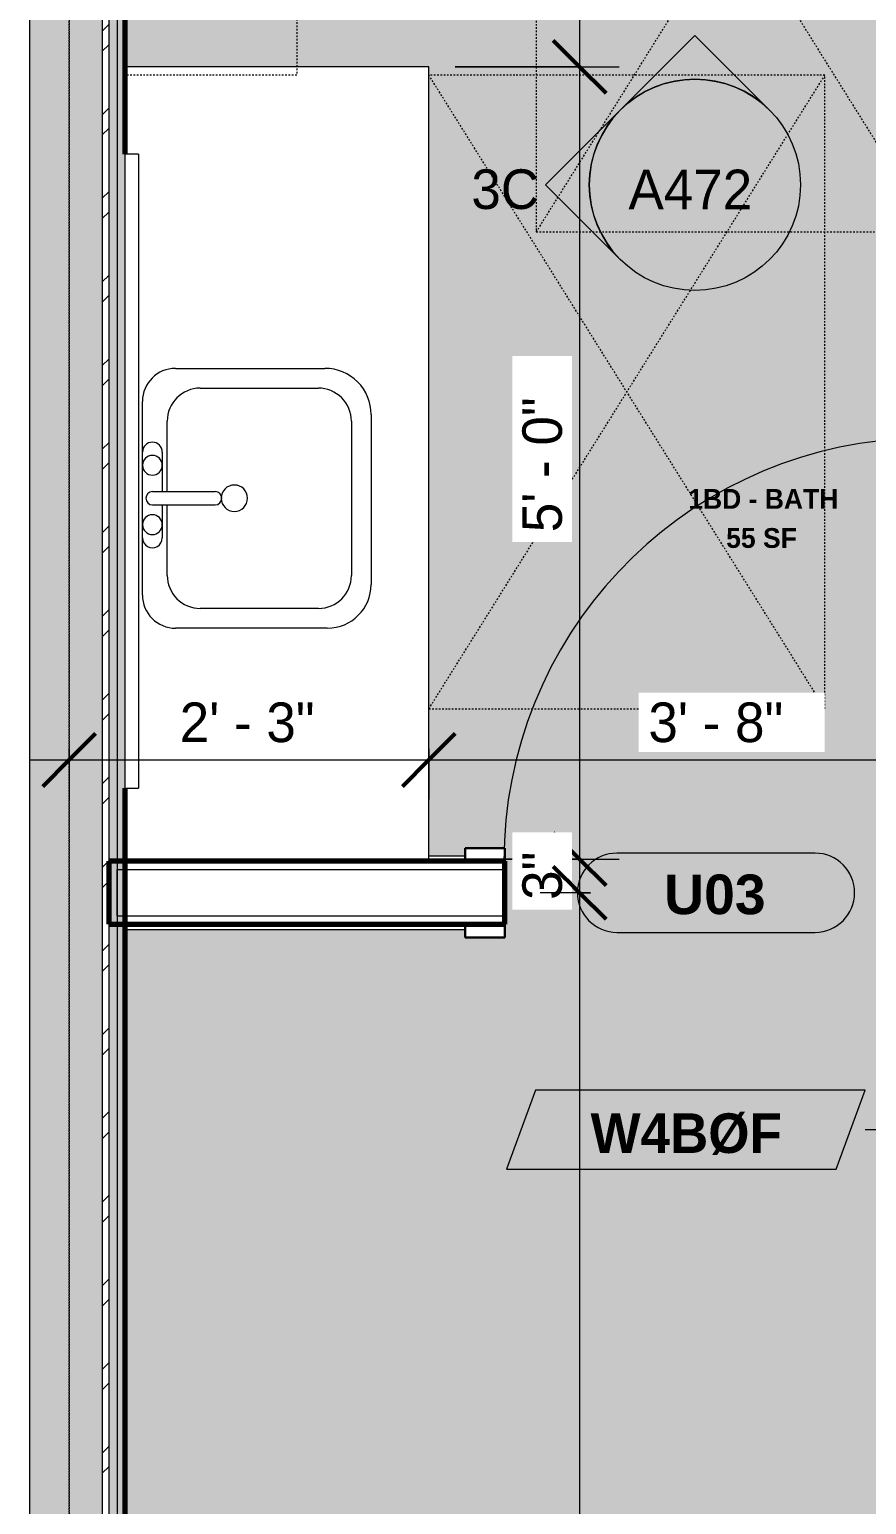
# Model space of a CAD drawing. Header units: inches. Extents: x 2887 to 5387, y 120 to 10852.
# Drawn here: x 4425.6 to 4489, y 10199 to 10310.7 of the extents above; entities that cross this region are included whole.
import ezdxf

# ---------------------------------------------------------------- set-up
doc = ezdxf.new("R2010")
doc.units = ezdxf.units.IN
doc.header["$MEASUREMENT"] = 0
doc.linetypes.add('Dash', pattern=[0.25, 0.125, -0.125])
doc.linetypes.add('Dash 3_32_', pattern=[0.1875, 0.09375, -0.09375])
for name, color, linetype, lineweight in [('0-6', 170, 'Continuous', 5), ('A-ANNO-DIMS', 211, 'Continuous', 9), ('A-ANNO-DIMS-32', 211, 'Continuous', 9), ('A-AREA-IDEN', 2, 'Continuous', 9), ('A-DETL-1', 90, 'Dash 3_32_', 18), ('A-DOOR', 31, 'Continuous', 18), ('A-DOOR-3', 31, 'Continuous', 9), ('A-DOOR-4', 31, 'Continuous', 30), ('A-DOOR-FRAM', 31, 'Continuous', 30), ('A-DOOR-IDEN', 31, 'Continuous', 9), ('A-GENM', 5, 'Continuous', 9), ('A-GENM-HDLN', 13, 'Dash', 9), ('A-WALL', 113, 'Continuous', 18), ('A-WALL-1', 250, 'Continuous', 18), ('A-WALL-2', 113, 'Continuous', 70), ('A-WALL-IDEN', 211, 'Continuous', 9), ('A-WALL-PATT-1', 50, 'Continuous', 9), ('A-WALL-PATT-2', 253, 'Continuous', 9), ('A-WALL-PATT-3', 8, 'Continuous', 9), ('G-ANNO-SYMB', 111, 'Continuous', 9), ('I-WALL-1', 7, 'Continuous', 70), ('P-SANR-FIXT', 6, 'Continuous', 9), ('Q-CASE', 31, 'Continuous', 9), ('Q-CASE-3', 31, 'Dash', 9)]:
    doc.layers.add(name, color=color, linetype=linetype, lineweight=lineweight)
doc.layers.add('A-AREA-PATT-1', color=255, linetype='Continuous', lineweight=9, transparency=1)
doc.styles.add('Arial_B', font='arialbd.ttf', dxfattribs={"height": 3})
doc.styles.add('Century Gothic', font='ufonts.com_century-gothic.ttf', dxfattribs={"height": 3})
doc.styles.add('Century Gothic_B', font='GOTHICB.TTF', dxfattribs={"height": 3})
doc.styles.add('Century Gothic_B_1', font='GOTHICB.TTF', dxfattribs={"height": 1.5})
doc.dimstyles.new('OD_1__HACK', dxfattribs={"dimscale": 12, "dimtxt": 3.132505, "dimasz": 0.333333, "dimexe": 0.25, "dimexo": 0.166667, "dimgap": 0.041667, "dimtad": 1, "dimdec": 0, "dimzin": 3, "dimdsep": 46, "dimlunit": 4, "dimtxsty": 'Century Gothic', "dimblk1": 'OBLIQUE', "dimblk2": 'OBLIQUE', "dimsah": 1, "dimcen": 0.09, "dimdle": 0.25, "dimazin": 0, "dimtfac": 1, "dimtdec": 4, "dimtix": 1, "dimtmove": 0, "dimatfit": 3, "dimfxl": 1, "dimtvp": 1, "dimtfill": 1, "dimfrac": 2, "dimtolj": 1, "dimtzin": 0, "dimarcsym": 2})
doc.dimstyles.new('OD_1__HACK_2', dxfattribs={"dimscale": 12, "dimtxt": 3.132505, "dimasz": 0.333333, "dimexe": 0.25, "dimexo": 0.166667, "dimgap": 0.041667, "dimtad": 1, "dimdec": 0, "dimzin": 3, "dimdsep": 46, "dimlunit": 4, "dimtxsty": 'Century Gothic', "dimblk1": 'OBLIQUE', "dimblk2": 'OBLIQUE', "dimsah": 1, "dimcen": 0.09, "dimdle": 0.25, "dimazin": 0, "dimtfac": 1, "dimtdec": 4, "dimtix": 1, "dimtmove": 0, "dimatfit": 3, "dimfxl": 1, "dimtvp": 1, "dimtfill": 1, "dimfrac": 2, "dimtolj": 1, "dimtzin": 0, "dimarcsym": 2})
pattern_1 = [(0, (0, 0), (10.24, 2.56), [0.422, -7.258, 0.422, -7.258, -40.96]), (0, (0, 0), (10.24, 2.56), [-15.36, 0.422, -14.938, 0.422, -7.258, -17.92]), (0, (0, 0), (10.24, 2.56), [-38.4, 0.422, -4.698, 0.422, -12.378]), (120, (3.84, 1.28), (-7.33702503, 7.58810013), [0.422, -7.258, 0.422, -7.258, -40.96]), (120, (3.84, 1.28), (-7.33702503, 7.58810013), [-15.36, 0.422, -14.938, 0.422, -7.258, -17.92]), (120, (3.84, 1.28), (-7.33702503, 7.58810013), [-38.4, 0.422, -4.698, 0.422, -12.378]), (240, (5.12, 6.4), (-2.90297497, -10.14810013), [0.422, -7.258, 0.422, -7.258, -40.96]), (240, (5.12, 6.4), (-2.90297497, -10.14810013), [-15.36, 0.422, -14.938, 0.422, -7.258, -17.92]), (240, (5.12, 6.4), (-2.90297497, -10.14810013), [-38.4, 0.422, -4.698, 0.422, -12.378])]

# ---------------------------------------------------------------- blocks, each defined once
blk = doc.blocks.new('CTR - 1st Phase - Common Walls_rvt-6-2ND _ 3RD FLOOR - 1BD B - ADA TYPE B')
at = {"layer": 'A-WALL-PATT-1'}
h = blk.add_hatch(dxfattribs=at)
h.set_pattern_fill('FP_1', color=256, style=0, pattern_type=2)
h.set_pattern_definition(pattern_1)
h.paths.add_polyline_path([(-2932.52, 9988.44), (-2931.9, 9988.44), (-2931.9, 10374.04), (-2932.52, 10374.04), (-2932.52, 10013.2)], flags=0)
h = blk.add_hatch(dxfattribs=at)
h.set_pattern_fill('FP_1', color=256, style=0, pattern_type=2)
h.set_pattern_definition(pattern_1)
h.paths.add_polyline_path([(-2931.27, 9988.44), (-2931.27, 10373.41), (-2931.9, 10373.41), (-2931.9, 9988.44)], flags=0)
at = {"layer": 'A-WALL-PATT-2'}
h = blk.add_hatch(dxfattribs=at)
h.set_pattern_fill('FP_2', color=256, style=0, pattern_type=2)
h.set_pattern_definition([(161.57, (0.16, 0.16), (-1.279773737, -0.000426766), [0, -9.107, 1.011, 0]), (18.43, (-0.16, 0.16), (-1.279773737, 0.000426766), [0, -9.107, 1.011, 0]), (108.43, (0.16, 0.16), (0.639452382, -3.199964008), [3.035, -7.083]), (71.57, (-0.16, 0.16), (0.639452382, 3.199964008), [3.035, -7.083])])
h.paths.add_polyline_path([(-2933.02, 9988.44), (-2933.02, 10374.04), (-2938.52, 10374.04), (-2938.52, 9988.44)], flags=0)
at = {"layer": 'A-WALL-PATT-3'}
h = blk.add_hatch(dxfattribs=at)
h.set_pattern_fill('FP_3', color=256, style=0, pattern_type=2)
h.set_pattern_definition([(45, (0, 0), (-3.1678384, 3.1678384), []), (45, (0, 4.8), (-3.1678384, 3.1678384), [])])
h.paths.add_polyline_path([(-2932.52, 9988.44), (-2932.52, 10374.04), (-2933.02, 10374.04), (-2933.02, 9988.44)], flags=0)
at = {"layer": 'A-WALL-1'}
for p, q in [((-2938.52, 10373.41), (-2938.52, 9988.44)), ((-2933.02, 10373.41), (-2933.02, 9988.44)), ((-2932.52, 10373.41), (-2932.52, 9988.44)), ((-2931.9, 10373.41), (-2931.9, 9988.44))]:
    blk.add_line(p, q, dxfattribs=at)
at = {"layer": 'I-WALL-1'}
for p, q in [((-2931.27, 10301.29), (-2931.27, 10373.41)), ((-2931.27, 9988.44), (-2931.27, 10253.29))]:
    blk.add_line(p, q, dxfattribs=at)
blk = doc.blocks.new('Basic Wall _ INT - W4BØF - _5_8 GYP - 2X4 WOOD_BATT_ - 5_8 GYP_ - ___-2680976-2ND _ 3RD FLOOR - 1BD B - ADA TYPE B')
at = {"layer": 'A-WALL'}
for p, q in [((-2931.27, 10242.86), (-2905.52, 10242.86)), ((-2931.27, 10242.58), (-2905.52, 10242.58)), ((-2867.52, 10242.86), (-2866.9, 10242.86)), ((-2867.52, 10242.58), (-2867.31, 10242.58)), ((-2862.15, 10242.86), (-2804.62, 10242.86)), ((-2861.74, 10242.58), (-2805.04, 10242.58))]:
    blk.add_line(p, q, dxfattribs=at)
blk = doc.blocks.new('Basic Wall _ INT - W4BØF - _5_8 GYP - 2X4 WOOD_BATT_ - 5_8 GYP_ - ___-2680977-2ND _ 3RD FLOOR - 1BD B - ADA TYPE B')
at = {"layer": 'A-WALL'}
for p, q in [((-2908.27, 10248.15), (-2905.52, 10248.15)), ((-2867.52, 10248.15), (-2867.31, 10248.15)), ((-2861.74, 10248.15), (-2805.04, 10248.15)), ((-2905.52, 10247.86), (-2931.27, 10247.86)), ((-2866.9, 10247.86), (-2867.52, 10247.86)), ((-2804.62, 10247.86), (-2862.15, 10247.86))]:
    blk.add_line(p, q, dxfattribs=at)
blk = doc.blocks.new('SWING - SINGLE - FLUSH - 2-8 x 6-8 - PASSAGE-3199406-2ND _ 3RD FLOOR - 1BD B - ADA TYPE B')
at = {"layer": 'A-DOOR-3'}
blk.add_arc((16, 2.37), 32.07, 93.5759, 180, dxfattribs=at)
at = {"layer": 'A-DOOR-4'}
for p, q in [((14, 2.37), (14, 34.38)), ((16, 34.38), (14, 34.38)), ((16, 2.37), (16, 34.38)), ((16, 2.37), (14, 2.37))]:
    blk.add_line(p, q, dxfattribs=at)
at = {"layer": 'A-DOOR-FRAM'}
for p, q in [((-16, 3.37), (-19, 3.37)), ((-19, 3.37), (-19, 2.37)), ((-16, 2.37), (-16, 3.37)), ((19, 3.37), (16, 3.37)), ((16, 3.37), (16, 2.37)), ((19, 2.37), (19, 3.37)), ((-19, 2.37), (-16, 2.37)), ((16, 2.37), (19, 2.37)), ((-16, -2.38), (-19, -2.38)), ((-19, -2.38), (-19, -3.38)), ((-16, -3.38), (-16, -2.38)), ((19, -2.38), (16, -2.38)), ((16, -2.38), (16, -3.38)), ((19, -3.38), (19, -2.38)), ((-19, -3.38), (-16, -3.38)), ((16, -3.38), (19, -3.38))]:
    blk.add_line(p, q, dxfattribs=at)
blk = doc.blocks.new('M_Sink Vanity-Square - 500 x 440mm-1372835-2ND _ 3RD FLOOR - 1BD B - ADA TYPE B')
at = {"layer": 'P-SANR-FIXT'}
for p, q in [((-5.72, 10.23), (7.14, 10.23)), ((-5.22, 8.73), (6.46, 8.73)), ((-9.22, -4.59), (-9.22, 6.73)), ((10.46, 6.91), (10.46, -4.59)), ((-7.72, -2.72), (-7.72, 6.23)), ((8.96, 6.23), (8.96, -2.72)), ((0.12, -6.33), (0.12, -1.59)), ((1.12, -6.33), (1.12, -1.59)), ((0.12, -5.22), (-5.22, -5.22)), ((6.46, -5.22), (1.12, -5.22)), ((-2.88, -5.59), (0.12, -5.59)), ((1.12, -5.59), (3.62, -5.59)), ((7.96, -7.09), (-6.72, -7.09)), ((3.62, -7.09), (-2.88, -7.09))]:
    blk.add_line(p, q, dxfattribs=at)
for centre, radius, start, end in [((-5.72, 6.73), 3.5, 90, 180), ((7.14, 6.91), 3.32, 360, 90), ((-5.22, 6.23), 2.5, 90, 180), ((6.46, 6.23), 2.5, 360, 90), ((0.62, -0.13), 1, 360, 180), ((0.62, -0.13), 1, 180, 0), ((0.62, -1.59), 0.5, 360, 180), ((-5.22, -2.72), 2.5, 180, 270), ((6.46, -2.72), 2.5, 270, 360), ((-6.72, -4.59), 2.5, 180, 270), ((7.96, -4.59), 2.5, 270, 0), ((-2.88, -6.34), 0.75, 90, 270), ((-1.88, -6.34), 0.75, 360, 180), ((-1.88, -6.34), 0.75, 180, 0), ((0.62, -6.33), 0.5, 180, 0), ((2.62, -6.34), 0.75, 0, 180), ((2.62, -6.34), 0.75, 180, 0), ((3.62, -6.34), 0.75, 270, 90)]:
    blk.add_arc(centre, radius, start, end, dxfattribs=at)
blk = doc.blocks.new('Bath Vanity - Bath Vanity 60_-3150019-2ND _ 3RD FLOOR - 1BD B - ADA TYPE B')
at = {"layer": 'Q-CASE'}
for p, q in [((30.74, 24), (-29.26, 24)), ((-29.26, 24), (-29.26, 1)), ((30.74, 1), (30.74, 24))]:
    blk.add_line(p, q, dxfattribs=at)
blk = doc.blocks.new('ADA Clearances - 30_x48_-3054095-2ND _ 3RD FLOOR - 1BD B - ADA TYPE B')
at = {"layer": 'A-GENM-HDLN'}
for p, q in [((15, -24), (-15, 24)), ((-15, -24), (15, 24)), ((15, 24), (-15, 24)), ((-15, 24), (-15, -24)), ((15, -24), (15, 24)), ((-15, -24), (15, -24))]:
    blk.add_line(p, q, dxfattribs=at)
blk = doc.blocks.new('ADA Clearances - 30_x48_-V3-2ND _ 3RD FLOOR - 1BD B - ADA TYPE B')
at = {"layer": 'A-GENM-HDLN'}
for p, q in [((15, -24), (-15, 24)), ((-15, -24), (15, 24)), ((15, 24), (-15, 24)), ((15, -24), (15, 24)), ((-15, -24), (15, -24))]:
    blk.add_line(p, q, dxfattribs=at)
blk = doc.blocks.new('BATHROOM MIRROR - BATHROOM MIRROR 48_-3123886-2ND _ 3RD FLOOR - 1BD B - ADA TYPE B')
at = {"layer": 'Q-CASE'}
for p, q in [((-23.26, -23), (24.74, -23)), ((-23.26, -23), (-23.26, -24)), ((24.74, -24), (24.74, -23)), ((24.74, -24), (-23.26, -24))]:
    blk.add_line(p, q, dxfattribs=at)
blk = doc.blocks.new('300 Series Wall Hung Cabinet_326 - 36_-2909953-2ND _ 3RD FLOOR - 1BD B - ADA TYPE B')
at = {"layer": 'Q-CASE'}
for p, q in [((-2.01, 14.69), (-2.5, 14.69)), ((-2.5, 14.69), (-2.5, 13.19)), ((-2.01, 13.19), (-2.01, 14.69)), ((2.49, 14.69), (2, 14.69)), ((2, 14.69), (2, 13.19)), ((2.49, 13.19), (2.49, 14.69)), ((-2.01, 13.19), (-2.5, 13.19)), ((2.49, 13.19), (2, 13.19))]:
    blk.add_line(p, q, dxfattribs=at)
at = {"layer": 'Q-CASE-3'}
for p, q in [((-18, 0.19), (-18, 13.19)), ((-18, 13.19), (18, 13.19)), ((18, 13.19), (18, 0.19)), ((18, 0.19), (-18, 0.19))]:
    blk.add_line(p, q, dxfattribs=at)
blk = doc.blocks.new('Elevation - Filled Arrow-152140-2ND _ 3RD FLOOR - 1BD B - ADA TYPE B')
at = {"layer": 'G-ANNO-SYMB'}
for start, end in [(360, 180), (180, 360)]:
    blk.add_arc((0, 0), 0.25, start, end, dxfattribs=at)
blk = doc.blocks.new('Elevation - Filled Arrow-151867-2ND _ 3RD FLOOR - 1BD B - ADA TYPE B')
at = {"layer": 'G-ANNO-SYMB'}
for p, q in [((0, 0.3536), (-0.1768, 0.1768)), ((0.1768, 0.1768), (0, 0.3536))]:
    blk.add_line(p, q, dxfattribs=at)
blk.add_arc((0, 0), 0.25, 45, 135, dxfattribs=at)
blk = doc.blocks.new('DIMBLOCK121-2ND _ 3RD FLOOR - 1BD B - ADA TYPE B')
at = {"layer": 'A-ANNO-DIMS-32', "lineweight": 50}
for p, q in [((4428.61, 10255.42), (4430.61, 10257.42)), ((4455.86, 10255.42), (4457.86, 10257.42)), ((4428.61, 10255.42), (4426.61, 10253.42)), ((4455.86, 10255.42), (4453.86, 10253.42))]:
    blk.add_line(p, q, dxfattribs=at)
at = {"layer": 'A-ANNO-DIMS-32'}
for p, q in [((4428.61, 10256.25), (4428.61, 10252.42)), ((4428.61, 10255.42), (4428.61, 10256.25)), ((4455.86, 10256.25), (4455.86, 10252.42)), ((4455.86, 10255.42), (4455.86, 10256.25)), ((4425.61, 10255.42), (4455.86, 10255.42))]:
    blk.add_line(p, q, dxfattribs=at)
at = {"layer": 'A-ANNO-DIMS-32', "color": 0, "insert": (4436.99, 10259.77), "char_height": 3, "width": 12.5897, "attachment_point": 1, "line_spacing_factor": 0.984502, "style": 'Century Gothic', "bg_fill": 3, "box_fill_scale": 1.25, "bg_fill_color": 256, "bg_fill_true_color": 13158600, "bg_fill_transparency": 0}
blk.add_mtext('2\' - 3"', dxfattribs=at)
blk = doc.blocks.new('_Oblique')
at = {"color": 0, "linetype": 'ByBlock', "lineweight": -2}
blk.add_line((-0.5, -0.5), (0.5, 0.5), dxfattribs=at)
blk = doc.blocks.new('DIMBLOCK122-2ND _ 3RD FLOOR - 1BD B - ADA TYPE B')
at = {"layer": 'A-ANNO-DIMS-32', "lineweight": 50}
for p, q in [((4455.86, 10255.42), (4457.86, 10257.42)), ((4499.61, 10255.42), (4501.61, 10257.42)), ((4455.86, 10255.42), (4453.86, 10253.42)), ((4499.61, 10255.42), (4497.61, 10253.42))]:
    blk.add_line(p, q, dxfattribs=at)
at = {"layer": 'A-ANNO-DIMS-32'}
for p, q in [((4455.86, 10256.25), (4455.86, 10252.42)), ((4455.86, 10255.42), (4455.86, 10256.25)), ((4499.61, 10256.25), (4499.61, 10252.42)), ((4499.61, 10255.42), (4499.61, 10256.25)), ((4455.86, 10255.42), (4499.61, 10255.42))]:
    blk.add_line(p, q, dxfattribs=at)
at = {"layer": 'A-ANNO-DIMS-32', "color": 0, "insert": (4472.49, 10259.77), "char_height": 3, "width": 12.5897, "attachment_point": 1, "line_spacing_factor": 0.984502, "style": 'Century Gothic', "bg_fill": 3, "box_fill_scale": 1.25, "bg_fill_color": 256, "bg_fill_true_color": 13158600, "bg_fill_transparency": 0}
blk.add_mtext('3\' - 8"', dxfattribs=at)
blk = doc.blocks.new('DIMBLOCK144-2ND _ 3RD FLOOR - 1BD B - ADA TYPE B')
at = {"layer": 'A-ANNO-DIMS-32', "lineweight": 50}
for p, q in [((4467.28, 10343.45), (4465.28, 10345.45)), ((4467.28, 10343.45), (4469.28, 10341.45)), ((4467.28, 10307.91), (4465.28, 10309.91)), ((4467.28, 10307.91), (4469.28, 10305.91))]:
    blk.add_line(p, q, dxfattribs=at)
at = {"layer": 'A-ANNO-DIMS-32'}
for p, q in [((4468.11, 10343.45), (4464.28, 10343.45)), ((4467.28, 10343.45), (4467.28, 10307.91)), ((4467.28, 10343.45), (4468.11, 10343.45)), ((4457.86, 10307.91), (4470.28, 10307.91)), ((4467.28, 10307.91), (4457.86, 10307.91))]:
    blk.add_line(p, q, dxfattribs=at)
at = {"layer": 'A-ANNO-DIMS-32', "color": 0, "insert": (4462.94, 10320.44), "char_height": 3, "width": 12.5897, "attachment_point": 1, "rotation": 90, "line_spacing_factor": 0.984502, "style": 'Century Gothic', "bg_fill": 3, "box_fill_scale": 1.25, "bg_fill_color": 256, "bg_fill_true_color": 13158600, "bg_fill_transparency": 0}
blk.add_mtext('3\' - 0"', dxfattribs=at)
blk = doc.blocks.new('DIMBLOCK145-2ND _ 3RD FLOOR - 1BD B - ADA TYPE B')
at = {"layer": 'A-ANNO-DIMS-32', "lineweight": 50}
for p, q in [((4467.28, 10307.91), (4465.28, 10309.91)), ((4467.28, 10307.91), (4469.28, 10305.91)), ((4467.28, 10247.91), (4465.28, 10249.91)), ((4467.28, 10247.91), (4469.28, 10245.91))]:
    blk.add_line(p, q, dxfattribs=at)
at = {"layer": 'A-ANNO-DIMS-32'}
for p, q in [((4457.86, 10307.91), (4470.28, 10307.91)), ((4467.28, 10307.91), (4457.86, 10307.91)), ((4467.28, 10307.91), (4467.28, 10247.91)), ((4457.86, 10247.91), (4470.28, 10247.91)), ((4467.28, 10247.91), (4457.86, 10247.91))]:
    blk.add_line(p, q, dxfattribs=at)
at = {"layer": 'A-ANNO-DIMS-32', "color": 0, "insert": (4462.94, 10272.67), "char_height": 3, "width": 12.5897, "attachment_point": 1, "rotation": 90, "line_spacing_factor": 0.984502, "style": 'Century Gothic', "bg_fill": 3, "box_fill_scale": 1.25, "bg_fill_color": 256, "bg_fill_true_color": 13158600, "bg_fill_transparency": 0}
blk.add_mtext('5\' - 0"', dxfattribs=at)
blk = doc.blocks.new('DIMBLOCK146-2ND _ 3RD FLOOR - 1BD B - ADA TYPE B')
at = {"layer": 'A-ANNO-DIMS-32', "lineweight": 50}
for p, q in [((4467.28, 10247.91), (4465.28, 10249.91)), ((4467.28, 10245.36), (4465.28, 10247.36)), ((4467.28, 10247.91), (4469.28, 10245.91)), ((4467.28, 10245.36), (4469.28, 10243.36))]:
    blk.add_line(p, q, dxfattribs=at)
at = {"layer": 'A-ANNO-DIMS-32'}
for p, q in [((4457.86, 10247.91), (4470.28, 10247.91)), ((4467.28, 10247.91), (4457.86, 10247.91)), ((4467.28, 10247.91), (4467.28, 10245.36)), ((4468.11, 10245.36), (4464.28, 10245.36)), ((4467.28, 10245.36), (4468.11, 10245.36))]:
    blk.add_line(p, q, dxfattribs=at)
at = {"layer": 'A-ANNO-DIMS-32', "color": 0, "insert": (4462.94, 10244.82), "char_height": 3, "width": 4.3557, "attachment_point": 1, "rotation": 90, "line_spacing_factor": 0.984502, "style": 'Century Gothic', "bg_fill": 3, "box_fill_scale": 1.25, "bg_fill_color": 256, "bg_fill_true_color": 13158600, "bg_fill_transparency": 0}
blk.add_mtext('3"', dxfattribs=at)
blk = doc.blocks.new('DIMBLOCK147-2ND _ 3RD FLOOR - 1BD B - ADA TYPE B')
at = {"layer": 'A-ANNO-DIMS-32', "lineweight": 50}
for p, q in [((4467.28, 10245.36), (4465.28, 10247.36)), ((4467.28, 10245.36), (4469.28, 10243.36)), ((4467.28, 9988.44), (4465.28, 9990.44)), ((4467.28, 9988.44), (4469.28, 9986.44))]:
    blk.add_line(p, q, dxfattribs=at)
at = {"layer": 'A-ANNO-DIMS-32'}
for p, q in [((4468.11, 10245.36), (4464.28, 10245.36)), ((4467.28, 10245.36), (4467.28, 9985.44)), ((4467.28, 10245.36), (4468.11, 10245.36)), ((4468.11, 9988.44), (4464.28, 9988.44)), ((4467.28, 9988.44), (4468.11, 9988.44))]:
    blk.add_line(p, q, dxfattribs=at)
at = {"layer": 'A-ANNO-DIMS-32', "color": 0, "insert": (4462.94, 10110.49), "char_height": 3, "width": 15.394, "attachment_point": 1, "rotation": 90, "line_spacing_factor": 0.984502, "style": 'Century Gothic', "bg_fill": 3, "box_fill_scale": 1.25, "bg_fill_color": 256, "bg_fill_true_color": 13158600, "bg_fill_transparency": 0}
blk.add_mtext('21\' - 5"', dxfattribs=at)
blk = doc.blocks.new('Door Tag - Type Mark-2601225-2ND _ 3RD FLOOR - 1BD B - ADA TYPE B')
at = {"layer": 'A-DOOR-IDEN'}
for p, q in [((0.234375, 0.09375), (-0.234375, 0.09375)), ((-0.234375, -0.09375), (0.234375, -0.09375))]:
    blk.add_line(p, q, dxfattribs=at)
for centre, start, end in [((-0.234375, 0), 90, 270), ((0.234375, 0), 270, 90)]:
    blk.add_arc(centre, 0.09375, start, end, dxfattribs=at)
blk = doc.blocks.new('Wall Tag - ONE-2663183-2ND _ 3RD FLOOR - 1BD B - ADA TYPE B')
at = {"layer": 'A-WALL-IDEN'}
for p, q in [((-0.3561, 0.0937), (-0.4244, -0.0937)), ((0.4244, 0.0937), (-0.3561, 0.0937)), ((0.3561, -0.0937), (0.4244, 0.0937)), ((-0.4244, -0.0937), (0.3561, -0.0937))]:
    blk.add_line(p, q, dxfattribs=at)

msp = doc.modelspace()

# ---------------------------------------------------------------- hatches: boundary and pattern name
at = {"layer": 'A-AREA-PATT-1'}
msp.add_hatch(color=256, dxfattribs=at).paths.add_polyline_path([(4481.82, 10245.36), (4493.61, 10245.36), (4493.61, 10248.74), (4496.61, 10248.74), (4496.61, 10248.15), (4496.82, 10248.15), (4496.82, 10276.11), (4496.24, 10276.11), (4496.24, 10279.11), (4499.61, 10279.11), (4499.61, 10313.11), (4496.24, 10313.11), (4496.24, 10316.11), (4496.82, 10316.11), (4496.82, 10343.45), (4437.65, 10343.45), (4437.65, 10343.41), (4432.86, 10343.41), (4432.86, 10335.42), (4439.96, 10335.42), (4440.93, 10335.3), (4441.83, 10334.93), (4442.6, 10334.33), (4443.19, 10333.56), (4443.56, 10332.66), (4443.69, 10331.7), (4443.69, 10330.31), (4446.71, 10330.66), (4447.71, 10331.85), (4448.71, 10332.42), (4449.71, 10332.68), (4450.72, 10332.86), (4451.71, 10332.95), (4453.71, 10332.77), (4455.86, 10332.18), (4457.71, 10331.51), (4459.71, 10330.58), (4461.71, 10329.19), (4462.71, 10328.19), (4463.21, 10327.32), (4463.71, 10325.95), (4463.71, 10324.95), (4463.21, 10323.57), (4462.71, 10322.71), (4461.71, 10321.71), (4459.71, 10320.32), (4457.71, 10319.39), (4455.71, 10318.66), (4453.71, 10318.12), (4451.71, 10317.95), (4450.72, 10318.04), (4449.71, 10318.21), (4448.71, 10318.48), (4447.71, 10319.05), (4446.71, 10320.24), (4443.69, 10320.59), (4443.69, 10319.2), (4443.56, 10318.23), (4443.19, 10317.34), (4442.6, 10316.56), (4441.83, 10315.97), (4440.93, 10315.6), (4439.96, 10315.47), (4432.86, 10315.47), (4432.86, 10307.91), (4455.86, 10307.91), (4455.86, 10248.15), (4458.61, 10248.15), (4458.61, 10248.74), (4461.61, 10248.74), (4461.61, 10245.36), (4463.08, 10245.36)], flags=0)
h = msp.add_hatch(color=256, dxfattribs=at)
h.paths.add_polyline_path([(4456.98, 9989.06), (4496.02, 9989.06), (4496.02, 10021.75), (4498.7, 10021.75), (4498.7, 10022.34), (4501.7, 10022.34), (4501.7, 10018.96), (4531.7, 10018.96), (4531.7, 10022.34), (4534.7, 10022.34), (4534.7, 10021.75), (4538.32, 10021.75), (4538.32, 10022.34), (4541.32, 10022.34), (4541.32, 10018.96), (4557.32, 10018.96), (4557.32, 10022.34), (4559.1, 10022.34), (4559.1, 10173.24), (4558.51, 10173.24), (4558.51, 10176.24), (4561.89, 10176.24), (4561.89, 10210.24), (4558.51, 10210.24), (4558.51, 10213.24), (4559.1, 10213.24), (4559.1, 10213.83), (4555.75, 10213.83), (4555.75, 10213.49), (4553.25, 10213.49), (4553.25, 10214.24), (4553, 10214.24), (4553, 10216.24), (4528, 10216.24), (4528, 10216.61), (4505, 10216.61), (4505, 10214.24), (4504.75, 10214.24), (4504.75, 10213.49), (4502.25, 10213.49), (4502.25, 10213.83), (4496.82, 10213.83), (4496.82, 10242.58), (4496.61, 10242.58), (4496.61, 10241.99), (4493.61, 10241.99), (4493.61, 10245.36), (4461.61, 10245.36), (4461.61, 10241.99), (4458.61, 10241.99), (4458.61, 10242.58), (4432.86, 10242.58), (4432.86, 9989.06)], flags=0)
h.paths.add_polyline_path([(4434.8, 10026.11), (4434.8, 10044.11), (4452.8, 10044.11), (4452.8, 10026.11)], flags=0)
h.paths.add_polyline_path([(4498.93, 10048.11), (4434.3, 10048.11), (4434.3, 10126.11), (4514.3, 10126.11), (4514.3, 10048.11), (4499.61, 10048.11)], flags=0)
h.paths.add_polyline_path([(4451.25, 10128.05), (4434.8, 10128.05), (4434.8, 10146.05), (4452.8, 10146.05), (4452.8, 10128.05)], flags=0)

# ---------------------------------------------------------------- linework, layer by layer
at = {"layer": 'A-DETL-1'}
for p, q in [((4428.61, 10374.03), (4428.61, 9988.43)), ((4428.61, 9988.44), (4428.61, 10373.41)), ((4455.86, 10307.91), (4432.86, 10307.91)), ((4455.86, 10247.91), (4455.86, 10307.91)), ((4455.86, 10247.91), (4432.86, 10247.91))]:
    msp.add_line(p, q, dxfattribs=at)
at = {"layer": 'A-WALL'}
for p, q in [((4432.24, 10247.11), (4461.61, 10247.11)), ((4432.24, 10243.61), (4432.24, 10247.11)), ((4432.24, 10243.61), (4461.61, 10243.61))]:
    msp.add_line(p, q, dxfattribs=at)
at = {"layer": 'A-WALL-2'}
for p, q in [((4461.61, 10247.74), (4431.61, 10247.74)), ((4431.61, 10247.74), (4431.61, 10242.99)), ((4461.61, 10242.99), (4461.61, 10247.74)), ((4431.61, 10242.99), (4461.61, 10242.99))]:
    msp.add_line(p, q, dxfattribs=at)
at = {"layer": 'A-WALL-IDEN'}
msp.add_line((4499.61, 10227.41), (4488.9, 10227.41), dxfattribs=at)

# ---------------------------------------------------------------- block references
at = {"layer": '0-6'}
msp.add_blockref('CTR - 1st Phase - Common Walls_rvt-6-2ND _ 3RD FLOOR - 1BD B - ADA TYPE B', (7364.14, 0), dxfattribs=at)
at = {"layer": 'A-DOOR'}
msp.add_blockref('SWING - SINGLE - FLUSH - 2-8 x 6-8 - PASSAGE-3199406-2ND _ 3RD FLOOR - 1BD B - ADA TYPE B', (4477.61, 10245.36), dxfattribs=at)
at = {"layer": 'A-GENM'}
for name, p in [('ADA Clearances - 30_x48_-3054095-2ND _ 3RD FLOOR - 1BD B - ADA TYPE B', (4479, 10319.41)), ('ADA Clearances - 30_x48_-V3-2ND _ 3RD FLOOR - 1BD B - ADA TYPE B', (4470.86, 10283.29))]:
    msp.add_blockref(name, p, dxfattribs=at)
at = {"layer": 'A-WALL'}
for name in ['Basic Wall _ INT - W4BØF - _5_8 GYP - 2X4 WOOD_BATT_ - 5_8 GYP_ - ___-2680977-2ND _ 3RD FLOOR - 1BD B - ADA TYPE B', 'Basic Wall _ INT - W4BØF - _5_8 GYP - 2X4 WOOD_BATT_ - 5_8 GYP_ - ___-2680976-2ND _ 3RD FLOOR - 1BD B - ADA TYPE B']:
    msp.add_blockref(name, (7364.14, 0), dxfattribs=at)
at = {"layer": 'G-ANNO-SYMB', "xscale": 31.99999999999999, "yscale": 31.99999999999999, "zscale": 31.99999999999999}
msp.add_blockref('Elevation - Filled Arrow-151867-2ND _ 3RD FLOOR - 1BD B - ADA TYPE B', (4476.01, 10298.98), dxfattribs=at)
at = {"layer": 'G-ANNO-SYMB', "extrusion": (0, 0, -1), "xscale": 31.99999999999999, "yscale": 31.99999999999999, "zscale": 31.99999999999999, "rotation": 89.99999999999733}
msp.add_blockref('Elevation - Filled Arrow-152140-2ND _ 3RD FLOOR - 1BD B - ADA TYPE B', (-4476.01, 10298.98), dxfattribs=at)
at = {"layer": 'G-ANNO-SYMB', "xscale": 31.99999999999999, "yscale": 31.99999999999999, "zscale": 31.99999999999999, "rotation": 90.00000000000288}
msp.add_blockref('Elevation - Filled Arrow-151867-2ND _ 3RD FLOOR - 1BD B - ADA TYPE B', (4476.01, 10298.98), dxfattribs=at)
at = {"layer": 'P-SANR-FIXT', "rotation": 270.0000000001209}
msp.add_blockref('M_Sink Vanity-Square - 500 x 440mm-1372835-2ND _ 3RD FLOOR - 1BD B - ADA TYPE B', (4441.26, 10275.86), dxfattribs=at)
at = {"layer": 'Q-CASE'}
for name, p, rotation in [('300 Series Wall Hung Cabinet_326 - 36_-2909953-2ND _ 3RD FLOOR - 1BD B - ADA TYPE B', (4432.67, 10325.29), 269.9999999999618), ('Bath Vanity - Bath Vanity 60_-3150019-2ND _ 3RD FLOOR - 1BD B - ADA TYPE B', (4431.86, 10278.65), 270.0000000001045), ('BATHROOM MIRROR - BATHROOM MIRROR 48_-3123886-2ND _ 3RD FLOOR - 1BD B - ADA TYPE B', (4456.86, 10278.03), 270.0000000000259)]:
    msp.add_blockref(name, p, dxfattribs=dict(at, rotation=rotation))

# ---------------------------------------------------------------- texts
at = {"layer": 'A-AREA-IDEN', "char_height": 1.5, "attachment_point": 1, "style": 'Century Gothic_B_1'}
for s, insert, width in [('1BD - BATH', (4475.51, 10275.94), 12.726), ('55 SF', (4478.38, 10272.98), 5.757)]:
    msp.add_mtext(s, dxfattribs=dict(at, insert=insert, width=width))
at = {"layer": 'A-DOOR-IDEN', "insert": (4473.68, 10246.74), "char_height": 3, "width": 9.393, "attachment_point": 1, "style": 'Arial_B'}
msp.add_mtext('U03', dxfattribs=at)
at = {"layer": 'G-ANNO-SYMB', "char_height": 3, "attachment_point": 1, "style": 'Century Gothic'}
for s, insert, width in [('3C', (4459.08, 10300.15), 6.969), ('A472', (4470.98, 10300.13), 12.221)]:
    msp.add_mtext(s, dxfattribs=dict(at, insert=insert, width=width))

# ---------------------------------------------------------------- next in the draw order: dimensions: what is measured, and where the dimension line sits
at = {"layer": 'A-ANNO-DIMS'}
dim = msp.add_linear_dim(base=(4467.28, 10307.91), p1=(4470.11, 10343.45), p2=(4455.86, 10307.91), angle=90, dimstyle='OD_1__HACK', override={"dimpost": '<>', "dimfxl": 38.284954}, dxfattribs=at)
dim.commit()
dim.dimension.update_dxf_attribs({"geometry": 'DIMBLOCK144-2ND _ 3RD FLOOR - 1BD B - ADA TYPE B', "text_midpoint": (4465.21, 10325.68)})
dim = msp.add_linear_dim(base=(4455.86, 10255.42), p1=(4428.61, 10258.25), p2=(4455.86, 10258.25), dimstyle='OD_1__HACK_2', override={"dimpost": '<>', "dimfxl": 27.25}, dxfattribs=at)
dim.commit()
dim.dimension.update_dxf_attribs({"geometry": 'DIMBLOCK121-2ND _ 3RD FLOOR - 1BD B - ADA TYPE B', "text_midpoint": (4442.24, 10257.5)})

# ---------------------------------------------------------------- next in the draw order: dimensions: what is measured, and where the dimension line sits
dim = msp.add_linear_dim(base=(4499.61, 10255.42), p1=(4455.86, 10258.25), p2=(4499.61, 10258.25), dimstyle='OD_1__HACK_2', override={"dimpost": '<>', "dimfxl": 43.75}, dxfattribs=at)
dim.commit()
dim.dimension.update_dxf_attribs({"geometry": 'DIMBLOCK122-2ND _ 3RD FLOOR - 1BD B - ADA TYPE B', "text_midpoint": (4477.74, 10257.5)})

# ---------------------------------------------------------------- next in the draw order: dimensions: what is measured, and where the dimension line sits
dim = msp.add_linear_dim(base=(4467.28, 10247.91), p1=(4455.86, 10307.91), p2=(4455.86, 10247.91), angle=90, dimstyle='OD_1__HACK', override={"dimpost": '<>', "dimfxl": 60}, dxfattribs=at)
dim.commit()
dim.dimension.update_dxf_attribs({"geometry": 'DIMBLOCK145-2ND _ 3RD FLOOR - 1BD B - ADA TYPE B', "text_midpoint": (4465.21, 10277.91)})

# ---------------------------------------------------------------- next in the draw order: dimensions: what is measured, and where the dimension line sits
dim = msp.add_linear_dim(base=(4467.28, 10245.36), p1=(4455.86, 10247.91), p2=(4470.11, 10245.36), angle=90, dimstyle='OD_1__HACK', override={"dimpost": '<>', "dimfxl": 14.475982}, dxfattribs=at)
dim.commit()
dim.dimension.update_dxf_attribs({"geometry": 'DIMBLOCK146-2ND _ 3RD FLOOR - 1BD B - ADA TYPE B', "text_midpoint": (4465.21, 10246.64)})

# ---------------------------------------------------------------- next in the draw order: dimensions: what is measured, and where the dimension line sits
dim = msp.add_linear_dim(base=(4467.28, 9988.44), p1=(4470.11, 10245.36), p2=(4470.11, 9988.44), angle=90, dimstyle='OD_1__HACK', override={"dimpost": '<>', "dimfxl": 256.925}, dxfattribs=at)
dim.commit()
dim.dimension.update_dxf_attribs({"geometry": 'DIMBLOCK147-2ND _ 3RD FLOOR - 1BD B - ADA TYPE B', "text_midpoint": (4465.21, 10116.9)})

# ---------------------------------------------------------------- next in the draw order: block references
at = {"layer": 'A-DOOR-IDEN', "xscale": 31.99999999999999, "yscale": 31.99999999999999, "zscale": 31.99999999999999}
msp.add_blockref('Door Tag - Type Mark-2601225-2ND _ 3RD FLOOR - 1BD B - ADA TYPE B', (4477.61, 10245.36), dxfattribs=at)
at = {"layer": 'A-WALL-IDEN', "xscale": 31.99999999999999, "yscale": 31.99999999999999, "zscale": 31.99999999999999}
msp.add_blockref('Wall Tag - ONE-2663183-2ND _ 3RD FLOOR - 1BD B - ADA TYPE B', (4475.32, 10227.41), dxfattribs=at)

# ---------------------------------------------------------------- next in the draw order: texts
at = {"layer": 'A-WALL-IDEN', "insert": (4468.11, 10228.65), "char_height": 3, "width": 17.372, "attachment_point": 1, "style": 'Century Gothic_B'}
msp.add_mtext('W4BØF', dxfattribs=at)

doc.saveas('drawing.dxf')
